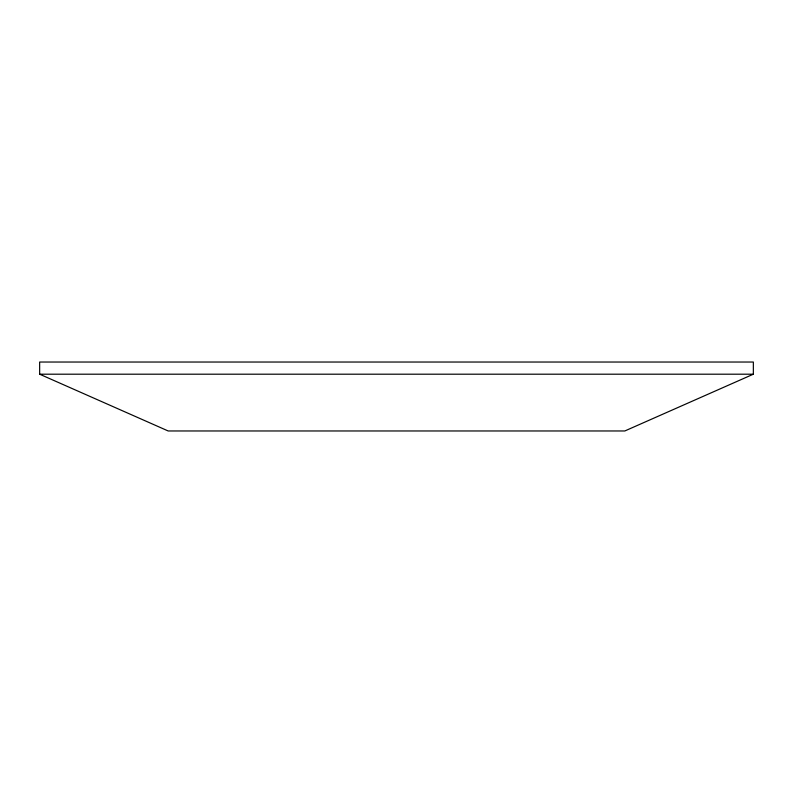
<?xml version="1.0" encoding="UTF-8"?>
<svg xmlns="http://www.w3.org/2000/svg" width="793" height="793" viewBox="0 0 793 793"><rect width="100%" height="100%" fill="white"/><g stroke="black" fill="none" stroke-linecap="round" stroke-linejoin="round"><path stroke-width="1.19" d="M753.35 374.197L624.825 430.966L168.175 430.966L39.65 374.197L39.65 362.034L753.35 362.034L753.35 374.197L39.65 374.197"/></g></svg>
